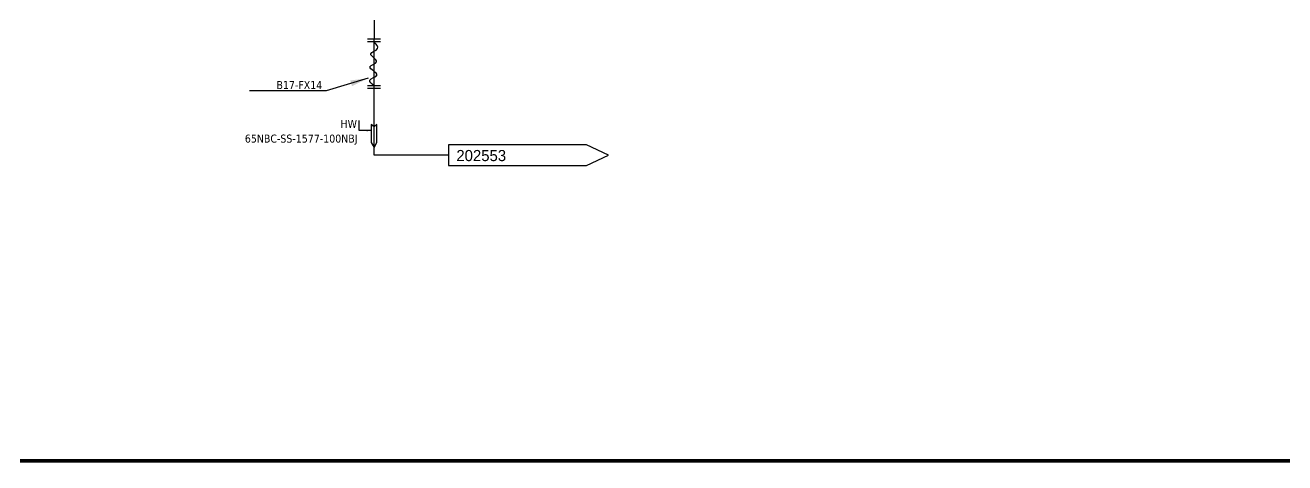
# Model space of a CAD drawing. Header units: millimetres. Extents: x -6314 to 11113, y -129 to 3675.
# Drawn here: x 1380 to 3137, y 51 to 662 of the extents above; entities that cross this region are included whole.
import ezdxf

# ---------------------------------------------------------------- set-up
doc = ezdxf.new("R2010")
doc.units = ezdxf.units.MM
doc.layers.add('HW LINE', color=1, linetype='Continuous')
doc.layers.add('Reference', color=6, linetype='Continuous')
doc.layers.add('TITLE TEXT', color=7, linetype='Continuous', lineweight=20)
doc.dimstyles.new('ISO-25', dxfattribs={"dimtxt": 2.5, "dimasz": 2.5, "dimexe": 1.25, "dimexo": 0.625, "dimtad": 1, "dimtxsty": 'Standard', "dimcen": 2.5, "dimadec": 0, "dimazin": 0, "dimtfac": 1, "dimtmove": 0, "dimatfit": 3, "dimfxl": 1, "dimarcsym": 0})

msp = doc.modelspace()

# ---------------------------------------------------------------- linework, layer by layer
at = {"linetype": 'Continuous', "lineweight": -3}
for p, q in [((1875.8, 642.8), (1857.6, 642.8)), ((1875.8, 639), (1857.6, 639)), ((1875.8, 577.8), (1857.6, 577.8)), ((1875.8, 574.1), (1857.6, 574.1))]:
    msp.add_line(p, q, dxfattribs=at)
for p, q in [((1866.7, 480.6), (1866.7, 643)), ((1970.7, 480.6), (1866.7, 480.6))]:
    msp.add_line(p, q)
msp.add_lwpolyline([(1866.7, 732.8), (1866.7, 643), (1866.7, 643)])
msp.add_spline([(1866.7, 577.8), (1860.7, 585.4), (1870.9, 592.8), (1860.9, 604.1), (1870.1, 611.4), (1862, 622.4), (1871.6, 629.6), (1866.7, 639)], degree=3)
at = {"layer": 'HW LINE'}
msp.add_lwpolyline([(1862.6, 498.3), (1866.7, 491.4), (1870.8, 498.3), (1870.8, 523.7), (1866.7, 520.2), (1862.6, 523.7), (1862.6, 498.3)], close=True, dxfattribs=at)
at = {"layer": 'Reference'}
msp.add_lwpolyline([(2163.1, 495.2), (1970.7, 495.2), (1970.7, 466.1), (2163.1, 466.1), (2193.9, 480.6)], close=True, dxfattribs=at)
at = {"layer": 'TITLE TEXT', "ltscale": 5, "const_width": 5.38}
msp.add_lwpolyline([(5403.4, 3672.2), (5403.4, 53.6), (287.3, 53.6), (287.3, 3672.2)], close=True, dxfattribs=at)

# ---------------------------------------------------------------- texts
at = {"char_height": 11.166, "width": 777.184}
for s, insert, attachment_point in [('{\\fTahoma|b0|i0|c0|p34;B17-FX14}', (1794.4, 584.3), 3), ('{\\fTahoma|b0|i0|c0|p34;HW}', (1842.9, 530), 3), ('\\pxt9;{\\fTahoma|b0|i0|c0|p34;65NBC-SS-1577-100NBJ}', (1686.4, 509.5), 1)]:
    msp.add_mtext(s, dxfattribs=dict(at, insert=insert, attachment_point=attachment_point))
at = {"layer": 'Reference', "insert": (1981.5, 488), "char_height": 15.57, "attachment_point": 1}
msp.add_mtext_dynamic_manual_height_columns('202553', width=393.671, gutter_width=12.5, heights=[0], dxfattribs=at)

# ---------------------------------------------------------------- leaders
at = {"linetype": 'Continuous', "lineweight": -3}
msp.add_leader([(1858.7, 588.3), (1799.7, 570.8), (1692.8, 570.8)], dimstyle='ISO-25', override={"dimscale": 10, "dimtad": 0}, dxfattribs=at)
at = {"layer": 'HW LINE'}
msp.add_leader([(1862.6, 515.1), (1846.1, 515.1), (1846.1, 529)], dimstyle='ISO-25', override={"dimscale": 2.5, "dimgap": 0.625, "dimtad": 0}, dxfattribs=at)

doc.saveas('drawing.dxf')
